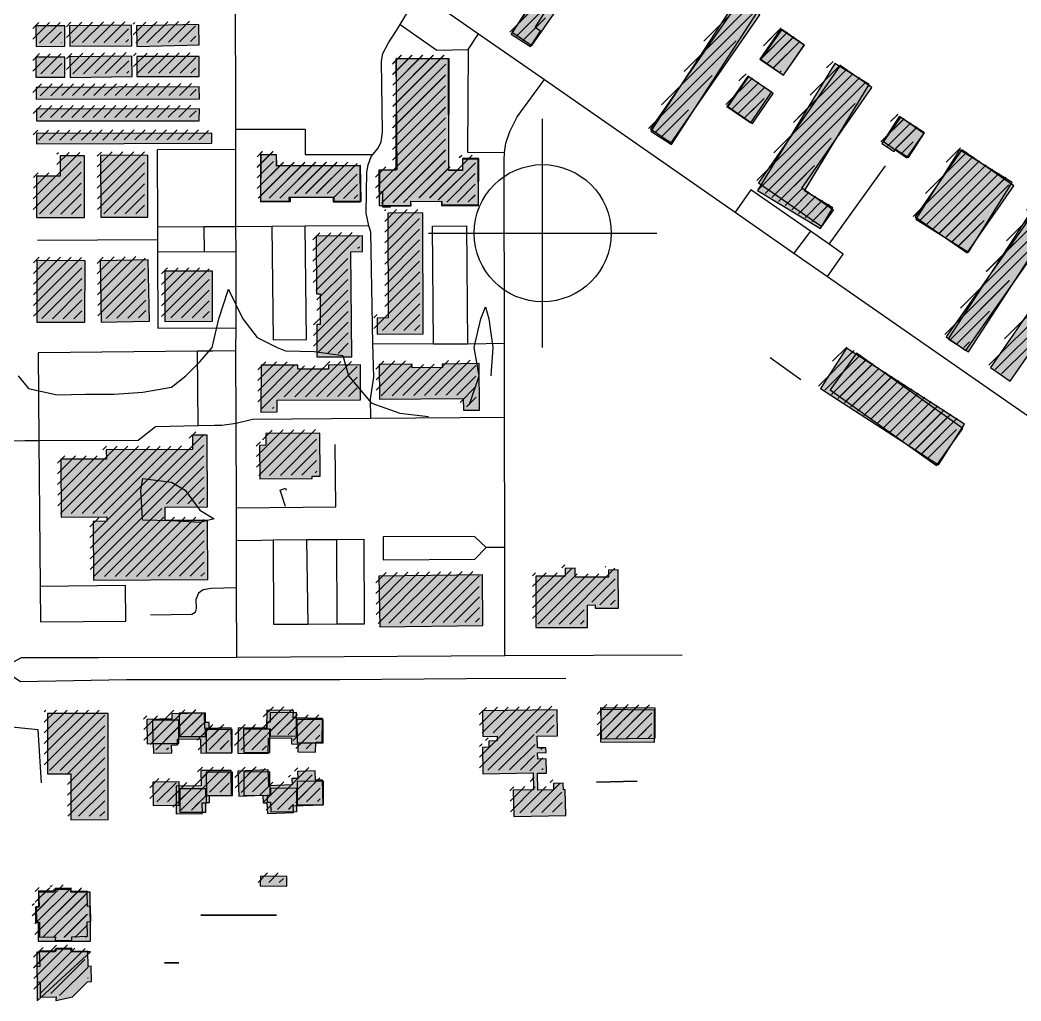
# Model space of a CAD drawing. Extents: x 6438959 to 7279357, y 1424492 to 2039161.
# Drawn here: x 6786737 to 6788840, y 1739770 to 1741830 of the extents above; entities that cross this region are included whole.
import ezdxf

# ---------------------------------------------------------------- set-up
doc = ezdxf.new("R2010")
doc.units = 21
for name, color, linetype in [('BUILDINGS', 9, 'Continuous'), ('CL_LOCAL', 4, 'Continuous'), ('CL_MAJOR', 2, 'Continuous'), ('CONTOUR_MAJOR', 92, 'Continuous')]:
    doc.layers.add(name, color=color, linetype=linetype)

msp = doc.modelspace()

# ---------------------------------------------------------------- hatches: boundary and pattern name
at = {"layer": 'BUILDINGS_HATCH'}
for points in [[(6787771.2, 1741805.2), (6787812.3, 1741776.8), (6788004.8, 1742053.6), (6787963.7, 1742081.9)], [(6787769.1, 1741800.7), (6787809.7, 1741774.8), (6787830.6, 1741807.4), (6787819.4, 1741814.5), (6787868.2, 1741891.8), (6787853.8, 1741901.1), (6787844, 1741885.7), (6787828.9, 1741895.1)], [(6788061.7, 1741601.9), (6788104.9, 1741572.2), (6788291.6, 1741841.3), (6788248.4, 1741871)], [(6788105.8, 1741568.9), (6788286, 1741846.4), (6788242.7, 1741874.5), (6788062.5, 1741597)], [(6786831, 1741818.4), (6786770.4, 1741818.3), (6786770.7, 1741775), (6786831.1, 1741775.5)], [(6786841.6, 1741775.5), (6786972, 1741776.6), (6786971.3, 1741819.9), (6786841, 1741818.5)], [(6787112.5, 1741821.1), (6786981.3, 1741818.2), (6786982.2, 1741775.2), (6787113.4, 1741778.1)], [(6788291.2, 1741748.2), (6788341.3, 1741714.3), (6788384.7, 1741777.7), (6788334.6, 1741811.5)], [(6788293.6, 1741748.3), (6788341.2, 1741714.9), (6788385.5, 1741777.5), (6788337.9, 1741810.9)], [(6786831.3, 1741752.5), (6786770.3, 1741752.7), (6786770.4, 1741710.5), (6786831.3, 1741710.3)], [(6786972.5, 1741711.8), (6786971.9, 1741754.8), (6786841.2, 1741753), (6786841.9, 1741710)], [(6787113.3, 1741754.1), (6786982.1, 1741753.8), (6786982.2, 1741711.5), (6787113.4, 1741711.5)], [(6787638.3, 1741749.3), (6787527.3, 1741749.5), (6787526.6, 1741515), (6787490.8, 1741515.1), (6787490.6, 1741469.9), (6787498.5, 1741470), (6787498.5, 1741438.3), (6787515.5, 1741438.1), (6787515.5, 1741439.9), (6787558.2, 1741439.9), (6787558.2, 1741449.7), (6787623.2, 1741449.5), (6787623.2, 1741443), (6787700.3, 1741442.5), (6787700.7, 1741539.4), (6787666.7, 1741539.5), (6787666.6, 1741515.1), (6787637.6, 1741515.2)], [(6787491.8, 1741440.6), (6787558.4, 1741441.2), (6787558.3, 1741449.6), (6787622.3, 1741450.2), (6787622.4, 1741440.5), (6787700, 1741441.2), (6787699.2, 1741538.5), (6787666.7, 1741538.2), (6787666.9, 1741514.4), (6787637.8, 1741514.1), (6787637.1, 1741749.2), (6787526.2, 1741749.2), (6787528.7, 1741515.6), (6787492.2, 1741514.4)], [(6788521, 1741695.1), (6788448.6, 1741738.9), (6788286.5, 1741472.5), (6788418.6, 1741392.7), (6788444.9, 1741435.9), (6788385.5, 1741471.8)], [(6788288.8, 1741488.4), (6788421.9, 1741396.6), (6788446, 1741431.2), (6788379.5, 1741477), (6788526.9, 1741688.6), (6788460.2, 1741734.7)], [(6788272.4, 1741614.7), (6788316.1, 1741678.8), (6788266, 1741712.6), (6788222.3, 1741648.6)], [(6788223.9, 1741649), (6788275.9, 1741613.2), (6788319.3, 1741676), (6788267.4, 1741711.7)], [(6787113.6, 1741690), (6786770.6, 1741689), (6786770.8, 1741664.3), (6787113.8, 1741664.9)], [(6787113.7, 1741644.1), (6786771.2, 1741643.5), (6786771.2, 1741618.4), (6787113.6, 1741619)], [(6788637.3, 1741593.7), (6788584.3, 1741627.5), (6788547.5, 1741570.8), (6788573.4, 1741554.2), (6788576.6, 1741559), (6788603.7, 1741541.7)], [(6788551, 1741575.3), (6788600.4, 1741541.1), (6788636, 1741592.1), (6788586.6, 1741626.3)], [(6787140.1, 1741593), (6786771.7, 1741591.8), (6786771.5, 1741570.7), (6787140, 1741571.9)], [(6786872.2, 1741545.3), (6786821.3, 1741545.2), (6786821, 1741502.6), (6786771.8, 1741502.6), (6786771.6, 1741415.9), (6786872.1, 1741415.7)], [(6787005.2, 1741546.4), (6786905.9, 1741545.9), (6786906.4, 1741416.3), (6787005.7, 1741416.4)], [(6787451.8, 1741523.9), (6787275.8, 1741523.5), (6787275.9, 1741547.2), (6787241.9, 1741547.2), (6787242.4, 1741449.7), (6787302.7, 1741449.8), (6787302.7, 1741458.5), (6787394.6, 1741458.6), (6787394.7, 1741448.4), (6787452.1, 1741448.5)], [(6787242, 1741448.7), (6787305.1, 1741449.3), (6787305, 1741458.3), (6787396.1, 1741459.1), (6787396.1, 1741449.7), (6787453.5, 1741450.3), (6787452.1, 1741524.7), (6787276.5, 1741524.4), (6787275.7, 1741547.1), (6787242.5, 1741547.2)], [(6788617.4, 1741417.3), (6788726.8, 1741341.4), (6788825.2, 1741482.1), (6788715.8, 1741558)], [(6788618.8, 1741411.9), (6788729.6, 1741342.9), (6788821.5, 1741488.9), (6788710.8, 1741557.9)], [(6788682.6, 1741165.3), (6788723.9, 1741136.3), (6788920.6, 1741414.7), (6788879.3, 1741443.6)], [(6788686.8, 1741160.8), (6788729.5, 1741133.1), (6788915.5, 1741418.3), (6788872.8, 1741446)], [(6787583.9, 1741171), (6787583.3, 1741425.2), (6787510, 1741424.9), (6787510.7, 1741204.6), (6787487.2, 1741204.4), (6787487.2, 1741170.9)], [(6787433.7, 1741123.2), (6787432.2, 1741343.8), (6787456.8, 1741344), (6787456.5, 1741376.8), (6787359, 1741376.3), (6787359.7, 1741255.1), (6787367.6, 1741255.2), (6787367.8, 1741191.1), (6787360.2, 1741191), (6787360.5, 1741122.6)], [(6786772, 1741196), (6786873.3, 1741195.8), (6786873.7, 1741324.7), (6786772.4, 1741325.3)], [(6787006.4, 1741326.8), (6786905.4, 1741324.9), (6786907.6, 1741196), (6787008.7, 1741197.6)], [(6787040.9, 1741197.5), (6787141.4, 1741197.6), (6787141.1, 1741302.8), (6787040.9, 1741302.7)], [(6788775.7, 1741100.5), (6788817.3, 1741071.9), (6788922.3, 1741223.3), (6788880.7, 1741251.9)], [(6788721.7, 1740981.2), (6788473.5, 1741140.9), (6788418.5, 1741056.3), (6788666.8, 1740896.3)], [(6788438.9, 1741053.5), (6788662.8, 1740894.6), (6788718.2, 1740972.1), (6788494.2, 1741130.9)], [(6787243.1, 1741006.9), (6787277.1, 1741007.2), (6787277.2, 1741031.9), (6787452, 1741032.3), (6787452, 1741105.8), (6787385.2, 1741105.7), (6787385.3, 1741096.9), (6787320.9, 1741097.1), (6787320.8, 1741105.5), (6787243.2, 1741105.6)], [(6787492.2, 1741033.7), (6787668.2, 1741035.5), (6787668.4, 1741010.8), (6787702.4, 1741011), (6787701.3, 1741108.6), (6787624.2, 1741107.6), (6787624.3, 1741100.3), (6787560.5, 1741099.5), (6787560.4, 1741107.5), (6787491.6, 1741106.5)], [(6787131.2, 1740655), (6787130.7, 1740779.1), (6787042, 1740778.8), (6787041.7, 1740806.8), (6787130.5, 1740807.5), (6787129.8, 1740958.6), (6787099.4, 1740958.4), (6787099.6, 1740928.5), (6786918, 1740927.8), (6786918.2, 1740908.1), (6786822.4, 1740907.7), (6786823.1, 1740786.4), (6786918.9, 1740786.9), (6786919, 1740777.4), (6786890.5, 1740777.2), (6786891.3, 1740654.1)], [(6787240.7, 1740866.3), (6787350.9, 1740867.2), (6787350.8, 1740872), (6787367.2, 1740872.1), (6787366.5, 1740962.8), (6787253.4, 1740961.8), (6787253.6, 1740937.1), (6787240.2, 1740937)], [(6787821, 1740554.3), (6787929.1, 1740554.1), (6787929, 1740601.5), (6787945.1, 1740601.6), (6787945.1, 1740595), (6787994.1, 1740595.1), (6787994, 1740675.2), (6787973.5, 1740675), (6787973.6, 1740660.1), (6787903.3, 1740659.9), (6787903.4, 1740678.8), (6787882, 1740678.6), (6787882.2, 1740662.2), (6787821, 1740662.1)], [(6787492.6, 1740555.6), (6787709.6, 1740558.5), (6787708.5, 1740665.2), (6787491.1, 1740662.3)], [(6787956.7, 1740385.3), (6787957.6, 1740320.6), (6788071.5, 1740321.9), (6788071.3, 1740384.9)], [(6786843.3, 1740246.6), (6786843.3, 1740150.5), (6786921.8, 1740150.7), (6786921.7, 1740373.6), (6786794.8, 1740373.6), (6786794.7, 1740246.6)], [(6787180.3, 1740343.7), (6787125.5, 1740342.5), (6787124.7, 1740374.5), (6787055.6, 1740373.2), (6787055.9, 1740362.3), (6787003.2, 1740361.2), (6787004.2, 1740310.2), (6787016.8, 1740310.3), (6787017.3, 1740290.3), (6787055.7, 1740290.9), (6787055.2, 1740307.3), (6787067.8, 1740307.8), (6787067.4, 1740319.8), (6787116, 1740320.6), (6787116.9, 1740290), (6787181.6, 1740291.3)], [(6787071.7, 1740325.2), (6787126.7, 1740325.5), (6787126.6, 1740340.6), (6787134.1, 1740340.6), (6787134, 1740354.6), (6787126.5, 1740354.6), (6787126.4, 1740374.5), (6787071.4, 1740374.2)], [(6787194.5, 1740290.6), (6787258.1, 1740289.7), (6787258.7, 1740322.5), (6787307.3, 1740321.8), (6787307.1, 1740309.8), (6787320.9, 1740309.5), (6787320.7, 1740293.1), (6787358, 1740292.3), (6787358.4, 1740313.5), (6787371.5, 1740313.2), (6787372.6, 1740363.5), (6787311.1, 1740364.4), (6787311.5, 1740380.1), (6787255.3, 1740380.7), (6787254.7, 1740342.8), (6787195.5, 1740343.8)], [(6787255.1, 1740341.2), (6787262.6, 1740341.3), (6787262.7, 1740326.2), (6787317.7, 1740326.5), (6787317.5, 1740375.5), (6787262.4, 1740375.2), (6787262.6, 1740355.3), (6787255.1, 1740355.2)], [(6787883.4, 1740159.4), (6787882.4, 1740213.3), (6787878.6, 1740213.2), (6787878.2, 1740227.1), (6787857.7, 1740226.9), (6787858.1, 1740213.1), (6787824.7, 1740212.4), (6787824.1, 1740248.5), (6787842.8, 1740248.6), (6787842.3, 1740278.5), (6787824.7, 1740278), (6787824.3, 1740291.1), (6787842.2, 1740291.6), (6787841.8, 1740301.8), (6787824.2, 1740301.6), (6787823.7, 1740325.7), (6787866.2, 1740326.8), (6787865.2, 1740381.7), (6787708.5, 1740379), (6787709.5, 1740325.5), (6787739.4, 1740325.7), (6787739.5, 1740315.9), (6787721.6, 1740315.4), (6787721.7, 1740302.6), (6787708.8, 1740302.5), (6787709.6, 1740246.8), (6787815, 1740248.8), (6787815.6, 1740213.1), (6787773.1, 1740212.4), (6787774.2, 1740157.4)], [(6787956.2, 1740314.4), (6788069.9, 1740313.5), (6788070.2, 1740380.9), (6787956.9, 1740381.8)], [(6787015.7, 1740310.4), (6787070.7, 1740310.7), (6787070.4, 1740359.7), (6787015.4, 1740359.4)], [(6787206.8, 1740291.5), (6787261.8, 1740291.8), (6787261.6, 1740340.8), (6787206.5, 1740340.5)], [(6787318.9, 1740312), (6787373.9, 1740312.2), (6787373.6, 1740361.2), (6787318.6, 1740360.9)], [(6787127.9, 1740291), (6787182.9, 1740291.4), (6787182.7, 1740340.3), (6787127.7, 1740340)], [(6787065.2, 1740163.2), (6787120, 1740163.7), (6787119.8, 1740186.2), (6787128.6, 1740186.3), (6787128.5, 1740201.2), (6787181.2, 1740201.7), (6787180.7, 1740254.1), (6787116.9, 1740253.6), (6787117.2, 1740221.5), (6787064.7, 1740221.1)], [(6787128.5, 1740201.1), (6787183.4, 1740201.4), (6787183.2, 1740250.4), (6787128.2, 1740250.1)], [(6787374.1, 1740181.8), (6787372.2, 1740233.8), (6787357.9, 1740233.4), (6787357.1, 1740253.4), (6787320.2, 1740252), (6787320.9, 1740237.4), (6787308, 1740236.9), (6787308.4, 1740223.5), (6787259.8, 1740221.6), (6787258.4, 1740255.1), (6787194.5, 1740252.8), (6787196.4, 1740200.3), (6787247.1, 1740202.2), (6787247.8, 1740185.8), (6787255.7, 1740185.9), (6787256.5, 1740163.3), (6787311.2, 1740165.6), (6787310.8, 1740179.4)], [(6787207.3, 1740201.5), (6787262.3, 1740201.8), (6787262, 1740250.8), (6787207, 1740250.5)], [(6787016.4, 1740180.5), (6787071.4, 1740180.8), (6787071.1, 1740229.8), (6787016.1, 1740229.5)], [(6787072.6, 1740166.3), (6787127.6, 1740166.6), (6787127.5, 1740186.6), (6787135, 1740186.6), (6787134.9, 1740200.6), (6787127.4, 1740200.5), (6787127.3, 1740215.6), (6787072.3, 1740215.3)], [(6787255.9, 1740187.3), (6787263.4, 1740187.3), (6787263.5, 1740167.4), (6787318.5, 1740167.6), (6787318.3, 1740216.6), (6787263.3, 1740216.4), (6787263.4, 1740201.3), (6787255.9, 1740201.2)], [(6787319.5, 1740182.1), (6787374.5, 1740182.4), (6787374.3, 1740231.4), (6787319.3, 1740231.1)], [(6787241.6, 1740011.7), (6787297.3, 1740011.1), (6787297.4, 1740031.5), (6787241.8, 1740031.8)], [(6786775, 1739895.7), (6786884.6, 1739895.6), (6786884.3, 1739998.2), (6786843.3, 1739998.3), (6786843.3, 1740004.1), (6786807.6, 1740004.2), (6786807.6, 1739998), (6786775.7, 1739998.1), (6786775.6, 1739966.8), (6786769.5, 1739966.7), (6786769.5, 1739934.7), (6786775, 1739934.7)], [(6786771.3, 1739935.8), (6786778.1, 1739935.4), (6786777.8, 1739903.9), (6786811.5, 1739904.2), (6786811, 1739897), (6786845.8, 1739897.2), (6786845.7, 1739904.4), (6786878.9, 1739905.7), (6786877.6, 1739936.2), (6786885.9, 1739936.8), (6786885.1, 1739968.8), (6786878.9, 1739968.2), (6786878.1, 1740000.2), (6786844.4, 1739999.4), (6786844.4, 1740006.6), (6786810.7, 1740005.9), (6786810.7, 1740000.2), (6786776, 1740000.9), (6786777.3, 1739967.9), (6786771.1, 1739967.3)], [(6786772.9, 1739769.7), (6786884.8, 1739873), (6786844.1, 1739873), (6786844, 1739878.5), (6786809.8, 1739878.2), (6786809.8, 1739872.7), (6786772.3, 1739872.4)], [(6786772.6, 1739809.9), (6786779.4, 1739809.5), (6786779.1, 1739778), (6786812.8, 1739778.2), (6786812.3, 1739771), (6786847, 1739778.5), (6786878.9, 1739810.3), (6786887.2, 1739810.8), (6786886.4, 1739842.8), (6786880.2, 1739842.3), (6786879.4, 1739874.3), (6786845.7, 1739873.5), (6786845.7, 1739880.7), (6786812, 1739879.9), (6786812, 1739874.2), (6786777.3, 1739875), (6786778.6, 1739842), (6786772.4, 1739841.4)]]:
    msp.add_hatch(color=251, dxfattribs=at).paths.add_polyline_path(points)
at = {"layer": 'BUILDINGS_SHADOW'}
h = msp.add_hatch(dxfattribs=at)
h.set_pattern_fill('ANSI31', scale=5)
h.paths.add_polyline_path([(6787764.3, 1741812.4), (6787805.4, 1741784), (6787997.9, 1742060.8), (6787956.7, 1742089.1)])
h = msp.add_hatch(dxfattribs=at)
h.set_pattern_fill('ANSI31', scale=5)
h.paths.add_polyline_path([(6787762.1, 1741807.8), (6787802.8, 1741782), (6787823.6, 1741814.5), (6787812.4, 1741821.7), (6787861.3, 1741899), (6787846.9, 1741908.3), (6787837, 1741892.9), (6787822, 1741902.3)])
h = msp.add_hatch(dxfattribs=at)
h.set_pattern_fill('ANSI31', scale=5)
h.paths.add_polyline_path([(6788054.7, 1741609.1), (6788097.9, 1741579.4), (6788284.6, 1741848.5), (6788241.5, 1741878.2)])
h = msp.add_hatch(dxfattribs=at)
h.set_pattern_fill('ANSI31', scale=5)
h.paths.add_polyline_path([(6788098.9, 1741576.1), (6788279.1, 1741853.6), (6788235.8, 1741881.7), (6788055.6, 1741604.2)])
h = msp.add_hatch(dxfattribs=at)
h.set_pattern_fill('ANSI31', scale=5)
h.paths.add_polyline_path([(6786824.1, 1741825.6), (6786763.4, 1741825.5), (6786763.8, 1741782.2), (6786824.1, 1741782.6)])
h = msp.add_hatch(dxfattribs=at)
h.set_pattern_fill('ANSI31', scale=5)
h.paths.add_polyline_path([(6786834.7, 1741782.7), (6786965, 1741783.8), (6786964.4, 1741827.1), (6786834, 1741825.7)])
h = msp.add_hatch(dxfattribs=at)
h.set_pattern_fill('ANSI31', scale=5)
h.paths.add_polyline_path([(6787105.6, 1741828.3), (6786974.3, 1741825.4), (6786975.3, 1741782.4), (6787106.5, 1741785.3)])
h = msp.add_hatch(dxfattribs=at)
h.set_pattern_fill('ANSI31', scale=5)
h.paths.add_polyline_path([(6788284.3, 1741755.4), (6788334.3, 1741721.5), (6788377.8, 1741784.9), (6788327.7, 1741818.7)])
h = msp.add_hatch(dxfattribs=at)
h.set_pattern_fill('ANSI31', scale=5)
h.paths.add_polyline_path([(6788286.7, 1741755.5), (6788334.3, 1741722.1), (6788378.6, 1741784.6), (6788330.9, 1741818)])
h = msp.add_hatch(dxfattribs=at)
h.set_pattern_fill('ANSI31', scale=5)
h.paths.add_polyline_path([(6786824.3, 1741759.7), (6786763.4, 1741759.9), (6786763.5, 1741717.7), (6786824.4, 1741717.5)])
h = msp.add_hatch(dxfattribs=at)
h.set_pattern_fill('ANSI31', scale=5)
h.paths.add_polyline_path([(6786965.6, 1741719), (6786964.9, 1741762), (6786834.3, 1741760.2), (6786834.9, 1741717.2)])
h = msp.add_hatch(dxfattribs=at)
h.set_pattern_fill('ANSI31', scale=5)
h.paths.add_polyline_path([(6787106.4, 1741761.3), (6786975.2, 1741761), (6786975.2, 1741718.7), (6787106.5, 1741718.7)])
h = msp.add_hatch(dxfattribs=at)
h.set_pattern_fill('ANSI31', scale=5)
h.paths.add_polyline_path([(6787631.3, 1741756.5), (6787520.3, 1741756.7), (6787519.6, 1741522.2), (6787483.9, 1741522.3), (6787483.7, 1741477.1), (6787491.6, 1741477.2), (6787491.5, 1741445.5), (6787508.5, 1741445.3), (6787508.5, 1741447.1), (6787551.3, 1741447.1), (6787551.2, 1741456.9), (6787616.2, 1741456.7), (6787616.3, 1741450.2), (6787693.3, 1741449.7), (6787693.7, 1741546.6), (6787659.7, 1741546.7), (6787659.6, 1741522.3), (6787630.6, 1741522.4)])
h = msp.add_hatch(dxfattribs=at)
h.set_pattern_fill('ANSI31', scale=5)
h.paths.add_polyline_path([(6787484.9, 1741447.8), (6787551.4, 1741448.4), (6787551.4, 1741456.8), (6787615.4, 1741457.4), (6787615.4, 1741447.7), (6787693.1, 1741448.4), (6787692.2, 1741545.7), (6787659.7, 1741545.4), (6787659.9, 1741521.6), (6787630.9, 1741521.3), (6787630.2, 1741756.4), (6787519.3, 1741756.4), (6787521.8, 1741522.8), (6787485.3, 1741521.6)])
h = msp.add_hatch(dxfattribs=at)
h.set_pattern_fill('ANSI31', scale=5)
h.paths.add_polyline_path([(6788514.1, 1741702.3), (6788441.6, 1741746.1), (6788279.5, 1741479.7), (6788411.7, 1741399.9), (6788438, 1741443.1), (6788378.5, 1741479)])
h = msp.add_hatch(dxfattribs=at)
h.set_pattern_fill('ANSI31', scale=5)
h.paths.add_polyline_path([(6788281.8, 1741495.6), (6788415, 1741403.7), (6788439, 1741438.4), (6788372.6, 1741484.2), (6788520, 1741695.8), (6788453.3, 1741741.9)])
h = msp.add_hatch(dxfattribs=at)
h.set_pattern_fill('ANSI31', scale=5)
h.paths.add_polyline_path([(6788265.5, 1741621.9), (6788309.2, 1741686), (6788259.1, 1741719.8), (6788215.4, 1741655.7)])
h = msp.add_hatch(dxfattribs=at)
h.set_pattern_fill('ANSI31', scale=5)
h.paths.add_polyline_path([(6788216.9, 1741656.2), (6788268.9, 1741620.4), (6788312.4, 1741683.2), (6788260.4, 1741718.9)])
h = msp.add_hatch(dxfattribs=at)
h.set_pattern_fill('ANSI31', scale=5)
h.paths.add_polyline_path([(6787106.6, 1741697.2), (6786763.6, 1741696.2), (6786763.8, 1741671.5), (6787106.8, 1741672.1)])
h = msp.add_hatch(dxfattribs=at)
h.set_pattern_fill('ANSI31', scale=5)
h.paths.add_polyline_path([(6787106.7, 1741651.3), (6786764.3, 1741650.7), (6786764.2, 1741625.6), (6787106.6, 1741626.2)])
h = msp.add_hatch(dxfattribs=at)
h.set_pattern_fill('ANSI31', scale=5)
h.paths.add_polyline_path([(6788630.3, 1741600.9), (6788577.3, 1741634.7), (6788540.6, 1741578), (6788566.5, 1741561.4), (6788569.7, 1741566.2), (6788596.8, 1741548.9)])
h = msp.add_hatch(dxfattribs=at)
h.set_pattern_fill('ANSI31', scale=5)
h.paths.add_polyline_path([(6788544, 1741582.5), (6788593.4, 1741548.3), (6788629, 1741599.3), (6788579.6, 1741633.5)])
h = msp.add_hatch(dxfattribs=at)
h.set_pattern_fill('ANSI31', scale=5)
h.paths.add_polyline_path([(6787133.2, 1741600.2), (6786764.7, 1741599), (6786764.6, 1741577.9), (6787133.1, 1741579.1)])
h = msp.add_hatch(dxfattribs=at)
h.set_pattern_fill('ANSI31', scale=5)
h.paths.add_polyline_path([(6788610.4, 1741424.5), (6788719.8, 1741348.6), (6788818.3, 1741489.3), (6788708.9, 1741565.2)])
h = msp.add_hatch(dxfattribs=at)
h.set_pattern_fill('ANSI31', scale=5)
h.paths.add_polyline_path([(6788611.9, 1741419.1), (6788722.6, 1741350.1), (6788814.6, 1741496.1), (6788703.8, 1741565.1)])
h = msp.add_hatch(dxfattribs=at)
h.set_pattern_fill('ANSI31', scale=5)
h.paths.add_polyline_path([(6786865.3, 1741552.5), (6786814.3, 1741552.4), (6786814.1, 1741509.8), (6786764.9, 1741509.8), (6786764.7, 1741423.1), (6786865.2, 1741422.9)])
h = msp.add_hatch(dxfattribs=at)
h.set_pattern_fill('ANSI31', scale=5)
h.paths.add_polyline_path([(6786998.3, 1741553.6), (6786899, 1741553.1), (6786899.4, 1741423.5), (6786998.7, 1741423.6)])
h = msp.add_hatch(dxfattribs=at)
h.set_pattern_fill('ANSI31', scale=5)
h.paths.add_polyline_path([(6787444.9, 1741531), (6787268.8, 1741530.7), (6787268.9, 1741554.4), (6787234.9, 1741554.4), (6787235.4, 1741456.9), (6787295.8, 1741457), (6787295.7, 1741465.7), (6787387.7, 1741465.8), (6787387.8, 1741455.6), (6787445.2, 1741455.7)])
h = msp.add_hatch(dxfattribs=at)
h.set_pattern_fill('ANSI31', scale=5)
h.paths.add_polyline_path([(6787235.1, 1741455.9), (6787298.2, 1741456.5), (6787298.1, 1741465.5), (6787389.1, 1741466.3), (6787389.2, 1741456.9), (6787446.5, 1741457.5), (6787445.1, 1741531.9), (6787269.5, 1741531.6), (6787268.7, 1741554.3), (6787235.6, 1741554.4)])
h = msp.add_hatch(dxfattribs=at)
h.set_pattern_fill('ANSI31', scale=5)
h.paths.add_polyline_path([(6788675.6, 1741172.5), (6788717, 1741143.5), (6788913.7, 1741421.9), (6788872.4, 1741450.8)])
h = msp.add_hatch(dxfattribs=at)
h.set_pattern_fill('ANSI31', scale=5)
h.paths.add_polyline_path([(6788679.9, 1741168), (6788722.6, 1741140.3), (6788908.6, 1741425.5), (6788865.9, 1741453.2)])
h = msp.add_hatch(dxfattribs=at)
h.set_pattern_fill('ANSI31', scale=5)
h.paths.add_polyline_path([(6787576.9, 1741178.2), (6787576.3, 1741432.4), (6787503.1, 1741432.1), (6787503.7, 1741211.8), (6787480.3, 1741211.6), (6787480.3, 1741178.1)])
h = msp.add_hatch(dxfattribs=at)
h.set_pattern_fill('ANSI31', scale=5)
h.paths.add_polyline_path([(6787426.8, 1741130.4), (6787425.2, 1741351), (6787449.9, 1741351.2), (6787449.6, 1741384), (6787352, 1741383.5), (6787352.7, 1741262.3), (6787360.7, 1741262.4), (6787360.9, 1741198.3), (6787353.3, 1741198.2), (6787353.5, 1741129.8)])
h = msp.add_hatch(dxfattribs=at)
h.set_pattern_fill('ANSI31', scale=5)
h.paths.add_polyline_path([(6786765, 1741203.2), (6786866.4, 1741202.9), (6786866.8, 1741331.9), (6786765.4, 1741332.5)])
h = msp.add_hatch(dxfattribs=at)
h.set_pattern_fill('ANSI31', scale=5)
h.paths.add_polyline_path([(6786999.5, 1741334), (6786898.4, 1741332.1), (6786900.7, 1741203.2), (6787001.7, 1741204.8)])
h = msp.add_hatch(dxfattribs=at)
h.set_pattern_fill('ANSI31', scale=5)
h.paths.add_polyline_path([(6787033.9, 1741204.7), (6787134.4, 1741204.8), (6787134.1, 1741310), (6787033.9, 1741309.9)])
h = msp.add_hatch(dxfattribs=at)
h.set_pattern_fill('ANSI31', scale=5)
h.paths.add_polyline_path([(6788768.8, 1741107.7), (6788810.4, 1741079.1), (6788915.3, 1741230.5), (6788873.7, 1741259.1)])
h = msp.add_hatch(dxfattribs=at)
h.set_pattern_fill('ANSI31', scale=5)
h.paths.add_polyline_path([(6788714.8, 1740988.4), (6788466.5, 1741148), (6788411.6, 1741063.5), (6788659.8, 1740903.5)])
h = msp.add_hatch(dxfattribs=at)
h.set_pattern_fill('ANSI31', scale=5)
h.paths.add_polyline_path([(6788431.9, 1741060.7), (6788655.9, 1740901.8), (6788711.3, 1740979.3), (6788487.3, 1741138.1)])
h = msp.add_hatch(dxfattribs=at)
h.set_pattern_fill('ANSI31', scale=5)
h.paths.add_polyline_path([(6787236.2, 1741014.1), (6787270.1, 1741014.4), (6787270.2, 1741039.1), (6787445.1, 1741039.5), (6787445.1, 1741113), (6787378.3, 1741112.8), (6787378.4, 1741104.1), (6787313.9, 1741104.3), (6787313.8, 1741112.7), (6787236.2, 1741112.8)])
h = msp.add_hatch(dxfattribs=at)
h.set_pattern_fill('ANSI31', scale=5)
h.paths.add_polyline_path([(6787485.2, 1741040.9), (6787661.2, 1741042.7), (6787661.5, 1741018), (6787695.4, 1741018.2), (6787694.3, 1741115.8), (6787617.3, 1741114.8), (6787617.4, 1741107.5), (6787553.5, 1741106.6), (6787553.4, 1741114.7), (6787484.6, 1741113.7)])
h = msp.add_hatch(dxfattribs=at)
h.set_pattern_fill('ANSI31', scale=5)
h.paths.add_polyline_path([(6787124.2, 1740662.2), (6787123.8, 1740786.3), (6787035, 1740786), (6787034.8, 1740814), (6787123.6, 1740814.7), (6787122.9, 1740965.8), (6787092.4, 1740965.6), (6787092.7, 1740935.7), (6786911.1, 1740935), (6786911.2, 1740915.3), (6786815.4, 1740914.9), (6786816.2, 1740793.6), (6786911.9, 1740794), (6786912, 1740784.6), (6786883.6, 1740784.3), (6786884.3, 1740661.3)])
h = msp.add_hatch(dxfattribs=at)
h.set_pattern_fill('ANSI31', scale=5)
h.paths.add_polyline_path([(6787233.8, 1740873.5), (6787343.9, 1740874.4), (6787343.9, 1740879.2), (6787360.3, 1740879.3), (6787359.5, 1740970), (6787246.5, 1740969), (6787246.7, 1740944.3), (6787233.2, 1740944.2)])
h = msp.add_hatch(dxfattribs=at)
h.set_pattern_fill('ANSI31', scale=5)
h.paths.add_polyline_path([(6787814, 1740561.5), (6787922.1, 1740561.3), (6787922, 1740608.7), (6787938.1, 1740608.8), (6787938.2, 1740602.2), (6787987.1, 1740602.3), (6787987, 1740682.4), (6787966.5, 1740682.2), (6787966.6, 1740667.3), (6787896.3, 1740667.1), (6787896.5, 1740686), (6787875.1, 1740685.8), (6787875.2, 1740669.4), (6787814, 1740669.3)])
h = msp.add_hatch(dxfattribs=at)
h.set_pattern_fill('ANSI31', scale=5)
h.paths.add_polyline_path([(6787485.6, 1740562.8), (6787702.7, 1740565.7), (6787701.5, 1740672.4), (6787484.2, 1740669.5)])
h = msp.add_hatch(dxfattribs=at)
h.set_pattern_fill('ANSI31', scale=5)
h.paths.add_polyline_path([(6787187.6, 1740297.8), (6787251.1, 1740296.9), (6787251.7, 1740329.7), (6787300.4, 1740329), (6787300.2, 1740317), (6787314, 1740316.7), (6787313.8, 1740300.3), (6787351, 1740299.5), (6787351.4, 1740320.7), (6787364.6, 1740320.4), (6787365.7, 1740370.7), (6787304.1, 1740371.6), (6787304.6, 1740387.3), (6787248.3, 1740387.9), (6787247.8, 1740350), (6787188.6, 1740351)])
h = msp.add_hatch(dxfattribs=at)
h.set_pattern_fill('ANSI31', scale=5)
h.paths.add_polyline_path([(6787876.5, 1740166.6), (6787875.4, 1740220.5), (6787871.6, 1740220.4), (6787871.2, 1740234.3), (6787850.7, 1740234.1), (6787851.1, 1740220.3), (6787817.7, 1740219.6), (6787817.1, 1740255.7), (6787835.9, 1740255.8), (6787835.3, 1740285.7), (6787817.8, 1740285.2), (6787817.4, 1740298.3), (6787835.2, 1740298.8), (6787834.9, 1740309), (6787817.3, 1740308.8), (6787816.8, 1740332.9), (6787859.3, 1740333.9), (6787858.2, 1740388.9), (6787701.5, 1740386.2), (6787702.5, 1740332.7), (6787732.4, 1740332.9), (6787732.5, 1740323.1), (6787714.6, 1740322.6), (6787714.7, 1740309.8), (6787701.9, 1740309.7), (6787702.6, 1740254), (6787808.1, 1740256), (6787808.6, 1740220.3), (6787766.2, 1740219.6), (6787767.2, 1740164.6)])
h = msp.add_hatch(dxfattribs=at)
h.set_pattern_fill('ANSI31', scale=5)
h.paths.add_polyline_path([(6787949.3, 1740321.6), (6788063, 1740320.7), (6788063.3, 1740388.1), (6787949.9, 1740388.9)])
h = msp.add_hatch(dxfattribs=at)
h.set_pattern_fill('ANSI31', scale=5)
h.paths.add_polyline_path([(6787949.8, 1740392.5), (6787950.7, 1740327.8), (6788064.6, 1740329.1), (6788064.4, 1740392.1)])
h = msp.add_hatch(dxfattribs=at)
h.set_pattern_fill('ANSI31', scale=5)
h.paths.add_polyline_path([(6786836.4, 1740253.8), (6786836.3, 1740157.7), (6786914.8, 1740157.9), (6786914.7, 1740380.8), (6786787.9, 1740380.8), (6786787.8, 1740253.8)])
h = msp.add_hatch(dxfattribs=at)
h.set_pattern_fill('ANSI31', scale=5)
h.paths.add_polyline_path([(6787173.4, 1740350.9), (6787118.6, 1740349.7), (6787117.7, 1740381.7), (6787048.6, 1740380.4), (6787049, 1740369.5), (6786996.3, 1740368.3), (6786997.3, 1740317.4), (6787009.9, 1740317.5), (6787010.3, 1740297.5), (6787048.7, 1740298.1), (6787048.3, 1740314.5), (6787060.9, 1740315), (6787060.5, 1740327), (6787109.1, 1740327.8), (6787109.9, 1740297.2), (6787174.7, 1740298.4)])
h = msp.add_hatch(dxfattribs=at)
h.set_pattern_fill('ANSI31', scale=5)
h.paths.add_polyline_path([(6787008.7, 1740317.5), (6787063.7, 1740317.9), (6787063.4, 1740366.9), (6787008.4, 1740366.6)])
h = msp.add_hatch(dxfattribs=at)
h.set_pattern_fill('ANSI31', scale=5)
h.paths.add_polyline_path([(6787064.7, 1740332.4), (6787119.7, 1740332.7), (6787119.6, 1740347.8), (6787127.1, 1740347.8), (6787127, 1740361.8), (6787119.5, 1740361.8), (6787119.4, 1740381.7), (6787064.4, 1740381.4)])
h = msp.add_hatch(dxfattribs=at)
h.set_pattern_fill('ANSI31', scale=5)
h.paths.add_polyline_path([(6787248.2, 1740348.4), (6787255.7, 1740348.5), (6787255.8, 1740333.4), (6787310.8, 1740333.7), (6787310.5, 1740382.7), (6787255.5, 1740382.4), (6787255.6, 1740362.5), (6787248.1, 1740362.4)])
h = msp.add_hatch(dxfattribs=at)
h.set_pattern_fill('ANSI31', scale=5)
h.paths.add_polyline_path([(6787311.9, 1740319.2), (6787366.9, 1740319.4), (6787366.7, 1740368.4), (6787311.7, 1740368.1)])
h = msp.add_hatch(dxfattribs=at)
h.set_pattern_fill('ANSI31', scale=5)
h.paths.add_polyline_path([(6787121, 1740298.2), (6787176, 1740298.6), (6787175.7, 1740347.5), (6787120.7, 1740347.2)])
h = msp.add_hatch(dxfattribs=at)
h.set_pattern_fill('ANSI31', scale=5)
h.paths.add_polyline_path([(6787199.8, 1740298.7), (6787254.8, 1740299), (6787254.6, 1740348), (6787199.6, 1740347.7)])
h = msp.add_hatch(dxfattribs=at)
h.set_pattern_fill('ANSI31', scale=5)
h.paths.add_polyline_path([(6787058.3, 1740170.4), (6787113, 1740170.9), (6787112.8, 1740193.4), (6787121.6, 1740193.5), (6787121.5, 1740208.4), (6787174.2, 1740208.9), (6787173.8, 1740261.3), (6787109.9, 1740260.8), (6787110.2, 1740228.7), (6787057.8, 1740228.3)])
h = msp.add_hatch(dxfattribs=at)
h.set_pattern_fill('ANSI31', scale=5)
h.paths.add_polyline_path([(6787121.5, 1740208.3), (6787176.5, 1740208.6), (6787176.2, 1740257.6), (6787121.2, 1740257.3)])
h = msp.add_hatch(dxfattribs=at)
h.set_pattern_fill('ANSI31', scale=5)
h.paths.add_polyline_path([(6787367.2, 1740189), (6787365.3, 1740241), (6787350.9, 1740240.5), (6787350.2, 1740260.6), (6787313.3, 1740259.2), (6787314, 1740244.6), (6787301.1, 1740244.1), (6787301.5, 1740230.7), (6787252.9, 1740228.8), (6787251.4, 1740262.3), (6787187.6, 1740260), (6787189.5, 1740207.5), (6787240.1, 1740209.4), (6787240.9, 1740193), (6787248.8, 1740193.1), (6787249.5, 1740170.5), (6787304.3, 1740172.8), (6787303.9, 1740186.6)])
h = msp.add_hatch(dxfattribs=at)
h.set_pattern_fill('ANSI31', scale=5)
h.paths.add_polyline_path([(6787200.3, 1740208.7), (6787255.3, 1740209), (6787255.1, 1740258), (6787200.1, 1740257.7)])
h = msp.add_hatch(dxfattribs=at)
h.set_pattern_fill('ANSI31', scale=5)
h.paths.add_polyline_path([(6787009.4, 1740187.7), (6787064.4, 1740188), (6787064.2, 1740237), (6787009.2, 1740236.7)])
h = msp.add_hatch(dxfattribs=at)
h.set_pattern_fill('ANSI31', scale=5)
h.paths.add_polyline_path([(6787312.6, 1740189.3), (6787367.6, 1740189.6), (6787367.4, 1740238.6), (6787312.3, 1740238.3)])
h = msp.add_hatch(dxfattribs=at)
h.set_pattern_fill('ANSI31', scale=5)
h.paths.add_polyline_path([(6787065.6, 1740173.5), (6787120.6, 1740173.8), (6787120.5, 1740193.8), (6787128, 1740193.8), (6787127.9, 1740207.8), (6787120.4, 1740207.7), (6787120.3, 1740222.8), (6787065.3, 1740222.5)])
h = msp.add_hatch(dxfattribs=at)
h.set_pattern_fill('ANSI31', scale=5)
h.paths.add_polyline_path([(6787249, 1740194.4), (6787256.5, 1740194.5), (6787256.6, 1740174.6), (6787311.6, 1740174.8), (6787311.3, 1740223.8), (6787256.3, 1740223.6), (6787256.4, 1740208.5), (6787248.9, 1740208.4)])
h = msp.add_hatch(dxfattribs=at)
h.set_pattern_fill('ANSI31', scale=5)
h.paths.add_polyline_path([(6787234.7, 1740018.9), (6787290.3, 1740018.3), (6787290.5, 1740038.7), (6787234.8, 1740039)])
h = msp.add_hatch(dxfattribs=at)
h.set_pattern_fill('ANSI31', scale=5)
h.paths.add_polyline_path([(6786768.1, 1739902.9), (6786877.7, 1739902.8), (6786877.4, 1740005.4), (6786836.4, 1740005.5), (6786836.3, 1740011.3), (6786800.6, 1740011.4), (6786800.7, 1740005.2), (6786768.7, 1740005.3), (6786768.7, 1739974), (6786762.5, 1739973.9), (6786762.5, 1739941.9), (6786768.1, 1739941.9)])
h = msp.add_hatch(dxfattribs=at)
h.set_pattern_fill('ANSI31', scale=5)
h.paths.add_polyline_path([(6786764.4, 1739943), (6786771.1, 1739942.6), (6786770.9, 1739911.1), (6786804.6, 1739911.4), (6786804.1, 1739904.2), (6786838.8, 1739904.4), (6786838.8, 1739911.6), (6786872, 1739912.9), (6786870.6, 1739943.4), (6786878.9, 1739944), (6786878.2, 1739976), (6786871.9, 1739975.4), (6786871.2, 1740007.4), (6786837.5, 1740006.6), (6786837.4, 1740013.8), (6786803.7, 1740013.1), (6786803.8, 1740007.4), (6786769.1, 1740008.1), (6786770.4, 1739975.1), (6786764.1, 1739974.5)])
h = msp.add_hatch(dxfattribs=at)
h.set_pattern_fill('ANSI31', scale=5)
h.paths.add_polyline_path([(6786765.7, 1739817.1), (6786772.4, 1739816.6), (6786772.2, 1739785.1), (6786805.9, 1739785.4), (6786805.4, 1739778.2), (6786840.1, 1739785.7), (6786871.9, 1739817.5), (6786880.2, 1739818), (6786879.5, 1739850), (6786873.2, 1739849.5), (6786872.5, 1739881.5), (6786838.8, 1739880.7), (6786838.7, 1739887.9), (6786805, 1739887.1), (6786805.1, 1739881.4), (6786770.3, 1739882.2), (6786771.6, 1739849.2), (6786765.4, 1739848.6)])
h = msp.add_hatch(dxfattribs=at)
h.set_pattern_fill('ANSI31', scale=5)
h.paths.add_polyline_path([(6786765.9, 1739776.9), (6786877.8, 1739880.2), (6786837.1, 1739880.2), (6786837.1, 1739885.7), (6786802.8, 1739885.4), (6786802.9, 1739879.9), (6786765.4, 1739879.6)])

# ---------------------------------------------------------------- linework, layer by layer
at = {"layer": 'BUILDINGS'}
for points in [[(6787771.2, 1741805.2), (6787812.3, 1741776.8), (6788004.8, 1742053.6), (6787963.7, 1742081.9), (6787771.2, 1741805.2)], [(6787769.1, 1741800.7), (6787809.7, 1741774.8), (6787830.6, 1741807.4), (6787819.4, 1741814.5), (6787868.2, 1741891.8), (6787853.8, 1741901.1), (6787844, 1741885.7), (6787828.9, 1741895.1), (6787769.1, 1741800.7)], [(6788061.7, 1741601.9), (6788104.9, 1741572.2), (6788291.6, 1741841.3), (6788248.4, 1741871), (6788061.7, 1741601.9)], [(6788105.8, 1741568.9), (6788286, 1741846.4), (6788242.7, 1741874.5), (6788062.5, 1741597), (6788105.8, 1741568.9)], [(6786831, 1741818.4), (6786770.4, 1741818.3), (6786770.7, 1741775), (6786831.1, 1741775.5), (6786831, 1741818.4)], [(6786841.6, 1741775.5), (6786972, 1741776.6), (6786971.3, 1741819.9), (6786841, 1741818.5), (6786841.6, 1741775.5)], [(6787112.5, 1741821.1), (6786981.3, 1741818.2), (6786982.2, 1741775.2), (6787113.4, 1741778.1), (6787112.5, 1741821.1)], [(6788291.2, 1741748.2), (6788341.3, 1741714.3), (6788384.7, 1741777.7), (6788334.6, 1741811.5), (6788291.2, 1741748.2)], [(6788293.6, 1741748.3), (6788341.2, 1741714.9), (6788385.5, 1741777.5), (6788337.9, 1741810.9), (6788293.6, 1741748.3)], [(6786831.3, 1741752.5), (6786770.3, 1741752.7), (6786770.4, 1741710.5), (6786831.3, 1741710.3), (6786831.3, 1741752.5)], [(6786972.5, 1741711.8), (6786971.9, 1741754.8), (6786841.2, 1741753), (6786841.9, 1741710), (6786972.5, 1741711.8)], [(6787113.3, 1741754.1), (6786982.1, 1741753.8), (6786982.2, 1741711.5), (6787113.4, 1741711.5), (6787113.3, 1741754.1)], [(6787638.3, 1741749.3), (6787527.3, 1741749.5), (6787526.6, 1741515), (6787490.8, 1741515.1), (6787490.6, 1741469.9), (6787498.5, 1741470), (6787498.5, 1741438.3), (6787515.5, 1741438.1), (6787515.5, 1741439.9), (6787558.2, 1741439.9), (6787558.2, 1741449.7), (6787623.2, 1741449.5), (6787623.2, 1741443), (6787700.3, 1741442.5), (6787700.7, 1741539.4), (6787666.7, 1741539.5), (6787666.6, 1741515.1), (6787637.6, 1741515.2), (6787638.3, 1741749.3)], [(6787491.8, 1741440.6), (6787558.4, 1741441.2), (6787558.3, 1741449.6), (6787622.3, 1741450.2), (6787622.4, 1741440.5), (6787700, 1741441.2), (6787699.2, 1741538.5), (6787666.7, 1741538.2), (6787666.9, 1741514.4), (6787637.8, 1741514.1), (6787637.1, 1741749.2), (6787526.2, 1741749.2), (6787528.7, 1741515.6), (6787492.2, 1741514.4), (6787491.8, 1741440.6)], [(6788521, 1741695.1), (6788448.6, 1741738.9), (6788286.5, 1741472.5), (6788418.6, 1741392.7), (6788444.9, 1741435.9), (6788385.5, 1741471.8), (6788521, 1741695.1)], [(6788288.8, 1741488.4), (6788421.9, 1741396.6), (6788446, 1741431.2), (6788379.5, 1741477), (6788526.9, 1741688.6), (6788460.2, 1741734.7), (6788288.8, 1741488.4)], [(6788272.4, 1741614.7), (6788316.1, 1741678.8), (6788266, 1741712.6), (6788222.3, 1741648.6), (6788272.4, 1741614.7)], [(6788223.9, 1741649), (6788275.9, 1741613.2), (6788319.3, 1741676), (6788267.4, 1741711.7), (6788223.9, 1741649)], [(6787113.6, 1741690), (6786770.6, 1741689), (6786770.8, 1741664.3), (6787113.8, 1741664.9), (6787113.6, 1741690)], [(6787113.7, 1741644.1), (6786771.2, 1741643.5), (6786771.2, 1741618.4), (6787113.6, 1741619), (6787113.7, 1741644.1)], [(6788637.3, 1741593.7), (6788584.3, 1741627.5), (6788547.5, 1741570.8), (6788573.4, 1741554.2), (6788576.6, 1741559), (6788603.7, 1741541.7), (6788637.3, 1741593.7)], [(6788551, 1741575.3), (6788600.4, 1741541.1), (6788636, 1741592.1), (6788586.6, 1741626.3), (6788551, 1741575.3)], [(6787140.1, 1741593), (6786771.7, 1741591.8), (6786771.5, 1741570.7), (6787140, 1741571.9), (6787140.1, 1741593)], [(6786872.2, 1741545.3), (6786821.3, 1741545.2), (6786821, 1741502.6), (6786771.8, 1741502.6), (6786771.6, 1741415.9), (6786872.1, 1741415.7), (6786872.2, 1741545.3)], [(6787005.2, 1741546.4), (6786905.9, 1741545.9), (6786906.4, 1741416.3), (6787005.7, 1741416.4), (6787005.2, 1741546.4)], [(6787451.8, 1741523.9), (6787275.8, 1741523.5), (6787275.9, 1741547.2), (6787241.9, 1741547.2), (6787242.4, 1741449.7), (6787302.7, 1741449.8), (6787302.7, 1741458.5), (6787394.6, 1741458.6), (6787394.7, 1741448.4), (6787452.1, 1741448.5), (6787451.8, 1741523.9)], [(6787242, 1741448.7), (6787305.1, 1741449.3), (6787305, 1741458.3), (6787396.1, 1741459.1), (6787396.1, 1741449.7), (6787453.5, 1741450.3), (6787452.1, 1741524.7), (6787276.5, 1741524.4), (6787275.7, 1741547.1), (6787242.5, 1741547.2), (6787242, 1741448.7)], [(6788617.4, 1741417.3), (6788726.8, 1741341.4), (6788825.2, 1741482.1), (6788715.8, 1741558), (6788617.4, 1741417.3)], [(6788618.8, 1741411.9), (6788729.6, 1741342.9), (6788821.5, 1741488.9), (6788710.8, 1741557.9), (6788618.8, 1741411.9)], [(6788682.6, 1741165.3), (6788723.9, 1741136.3), (6788920.6, 1741414.7), (6788879.3, 1741443.6), (6788682.6, 1741165.3)], [(6788686.8, 1741160.8), (6788729.5, 1741133.1), (6788915.5, 1741418.3), (6788872.8, 1741446), (6788686.8, 1741160.8)], [(6787583.9, 1741171), (6787583.3, 1741425.2), (6787510, 1741424.9), (6787510.7, 1741204.6), (6787487.2, 1741204.4), (6787487.2, 1741170.9), (6787583.9, 1741171)], [(6787433.7, 1741123.2), (6787432.2, 1741343.8), (6787456.8, 1741344), (6787456.5, 1741376.8), (6787359, 1741376.3), (6787359.7, 1741255.1), (6787367.6, 1741255.2), (6787367.8, 1741191.1), (6787360.2, 1741191), (6787360.5, 1741122.6), (6787433.7, 1741123.2)], [(6786772, 1741196), (6786873.3, 1741195.8), (6786873.7, 1741324.7), (6786772.4, 1741325.3), (6786772, 1741196)], [(6787006.4, 1741326.8), (6786905.4, 1741324.9), (6786907.6, 1741196), (6787008.7, 1741197.6), (6787006.4, 1741326.8)], [(6787040.9, 1741197.5), (6787141.4, 1741197.6), (6787141.1, 1741302.8), (6787040.9, 1741302.7), (6787040.9, 1741197.5)], [(6788775.7, 1741100.5), (6788817.3, 1741071.9), (6788922.3, 1741223.3), (6788880.7, 1741251.9), (6788775.7, 1741100.5)], [(6788721.7, 1740981.2), (6788473.5, 1741140.9), (6788418.5, 1741056.3), (6788666.8, 1740896.3), (6788721.7, 1740981.2)], [(6788438.9, 1741053.5), (6788662.8, 1740894.6), (6788718.2, 1740972.1), (6788494.2, 1741130.9), (6788438.9, 1741053.5)], [(6787243.1, 1741006.9), (6787277.1, 1741007.2), (6787277.2, 1741031.9), (6787452, 1741032.3), (6787452, 1741105.8), (6787385.2, 1741105.7), (6787385.3, 1741096.9), (6787320.9, 1741097.1), (6787320.8, 1741105.5), (6787243.2, 1741105.6), (6787243.1, 1741006.9)], [(6787492.2, 1741033.7), (6787668.2, 1741035.5), (6787668.4, 1741010.8), (6787702.4, 1741011), (6787701.3, 1741108.6), (6787624.2, 1741107.6), (6787624.3, 1741100.3), (6787560.5, 1741099.5), (6787560.4, 1741107.5), (6787491.6, 1741106.5), (6787492.2, 1741033.7)], [(6787131.2, 1740655), (6787130.7, 1740779.1), (6787042, 1740778.8), (6787041.7, 1740806.8), (6787130.5, 1740807.5), (6787129.8, 1740958.6), (6787099.4, 1740958.4), (6787099.6, 1740928.5), (6786918, 1740927.8), (6786918.2, 1740908.1), (6786822.4, 1740907.7), (6786823.1, 1740786.4), (6786918.9, 1740786.9), (6786919, 1740777.4), (6786890.5, 1740777.2), (6786891.3, 1740654.1), (6787131.2, 1740655)], [(6787240.7, 1740866.3), (6787350.9, 1740867.2), (6787350.8, 1740872), (6787367.2, 1740872.1), (6787366.5, 1740962.8), (6787253.4, 1740961.8), (6787253.6, 1740937.1), (6787240.2, 1740937), (6787240.7, 1740866.3)], [(6787821, 1740554.3), (6787929.1, 1740554.1), (6787929, 1740601.5), (6787945.1, 1740601.6), (6787945.1, 1740595), (6787994.1, 1740595.1), (6787994, 1740675.2), (6787973.5, 1740675), (6787973.6, 1740660.1), (6787903.3, 1740659.9), (6787903.4, 1740678.8), (6787882, 1740678.6), (6787882.2, 1740662.2), (6787821, 1740662.1), (6787821, 1740554.3)], [(6787492.6, 1740555.6), (6787709.6, 1740558.5), (6787708.5, 1740665.2), (6787491.1, 1740662.3), (6787492.6, 1740555.6)], [(6787956.7, 1740385.3), (6787957.6, 1740320.6), (6788071.5, 1740321.9), (6788071.3, 1740384.9), (6787956.7, 1740385.3)], [(6786843.3, 1740246.6), (6786843.3, 1740150.5), (6786921.8, 1740150.7), (6786921.7, 1740373.6), (6786794.8, 1740373.6), (6786794.7, 1740246.6), (6786843.3, 1740246.6)], [(6787180.3, 1740343.7), (6787125.5, 1740342.5), (6787124.7, 1740374.5), (6787055.6, 1740373.2), (6787055.9, 1740362.3), (6787003.2, 1740361.2), (6787004.2, 1740310.2), (6787016.8, 1740310.3), (6787017.3, 1740290.3), (6787055.7, 1740290.9), (6787055.2, 1740307.3), (6787067.8, 1740307.8), (6787067.4, 1740319.8), (6787116, 1740320.6), (6787116.9, 1740290), (6787181.6, 1740291.3), (6787180.3, 1740343.7)], [(6787071.7, 1740325.2), (6787126.7, 1740325.5), (6787126.6, 1740340.6), (6787134.1, 1740340.6), (6787134, 1740354.6), (6787126.5, 1740354.6), (6787126.4, 1740374.5), (6787071.4, 1740374.2), (6787071.7, 1740325.2)], [(6787194.5, 1740290.6), (6787258.1, 1740289.7), (6787258.7, 1740322.5), (6787307.3, 1740321.8), (6787307.1, 1740309.8), (6787320.9, 1740309.5), (6787320.7, 1740293.1), (6787358, 1740292.3), (6787358.4, 1740313.5), (6787371.5, 1740313.2), (6787372.6, 1740363.5), (6787311.1, 1740364.4), (6787311.5, 1740380.1), (6787255.3, 1740380.7), (6787254.7, 1740342.8), (6787195.5, 1740343.8), (6787194.5, 1740290.6)], [(6787255.1, 1740341.2), (6787262.6, 1740341.3), (6787262.7, 1740326.2), (6787317.7, 1740326.5), (6787317.5, 1740375.5), (6787262.4, 1740375.2), (6787262.6, 1740355.3), (6787255.1, 1740355.2), (6787255.1, 1740341.2)], [(6787883.4, 1740159.4), (6787882.4, 1740213.3), (6787878.6, 1740213.2), (6787878.2, 1740227.1), (6787857.7, 1740226.9), (6787858.1, 1740213.1), (6787824.7, 1740212.4), (6787824.1, 1740248.5), (6787842.8, 1740248.6), (6787842.3, 1740278.5), (6787824.7, 1740278), (6787824.3, 1740291.1), (6787842.2, 1740291.6), (6787841.8, 1740301.8), (6787824.2, 1740301.6), (6787823.7, 1740325.7), (6787866.2, 1740326.8), (6787865.2, 1740381.7), (6787708.5, 1740379), (6787709.5, 1740325.5), (6787739.4, 1740325.7), (6787739.5, 1740315.9), (6787721.6, 1740315.4), (6787721.7, 1740302.6), (6787708.8, 1740302.5), (6787709.6, 1740246.8), (6787815, 1740248.8), (6787815.6, 1740213.1), (6787773.1, 1740212.4), (6787774.2, 1740157.4), (6787883.4, 1740159.4)], [(6787956.2, 1740314.4), (6788069.9, 1740313.5), (6788070.2, 1740380.9), (6787956.9, 1740381.8), (6787956.2, 1740314.4)], [(6787015.7, 1740310.4), (6787070.7, 1740310.7), (6787070.4, 1740359.7), (6787015.4, 1740359.4), (6787015.7, 1740310.4)], [(6787206.8, 1740291.5), (6787261.8, 1740291.8), (6787261.6, 1740340.8), (6787206.5, 1740340.5), (6787206.8, 1740291.5)], [(6787318.9, 1740312), (6787373.9, 1740312.2), (6787373.6, 1740361.2), (6787318.6, 1740360.9), (6787318.9, 1740312)], [(6787127.9, 1740291), (6787182.9, 1740291.4), (6787182.7, 1740340.3), (6787127.7, 1740340), (6787127.9, 1740291)], [(6787065.2, 1740163.2), (6787120, 1740163.7), (6787119.8, 1740186.2), (6787128.6, 1740186.3), (6787128.5, 1740201.2), (6787181.2, 1740201.7), (6787180.7, 1740254.1), (6787116.9, 1740253.6), (6787117.2, 1740221.5), (6787064.7, 1740221.1), (6787065.2, 1740163.2)], [(6787128.5, 1740201.1), (6787183.4, 1740201.4), (6787183.2, 1740250.4), (6787128.2, 1740250.1), (6787128.5, 1740201.1)], [(6787374.1, 1740181.8), (6787372.2, 1740233.8), (6787357.9, 1740233.4), (6787357.1, 1740253.4), (6787320.2, 1740252), (6787320.9, 1740237.4), (6787308, 1740236.9), (6787308.4, 1740223.5), (6787259.8, 1740221.6), (6787258.4, 1740255.1), (6787194.5, 1740252.8), (6787196.4, 1740200.3), (6787247.1, 1740202.2), (6787247.8, 1740185.8), (6787255.7, 1740185.9), (6787256.5, 1740163.3), (6787311.2, 1740165.6), (6787310.8, 1740179.4), (6787374.1, 1740181.8)], [(6787207.3, 1740201.5), (6787262.3, 1740201.8), (6787262, 1740250.8), (6787207, 1740250.5), (6787207.3, 1740201.5)], [(6787016.4, 1740180.5), (6787071.4, 1740180.8), (6787071.1, 1740229.8), (6787016.1, 1740229.5), (6787016.4, 1740180.5)], [(6787072.6, 1740166.3), (6787127.6, 1740166.6), (6787127.5, 1740186.6), (6787135, 1740186.6), (6787134.9, 1740200.6), (6787127.4, 1740200.5), (6787127.3, 1740215.6), (6787072.3, 1740215.3), (6787072.6, 1740166.3)], [(6787255.9, 1740187.3), (6787263.4, 1740187.3), (6787263.5, 1740167.4), (6787318.5, 1740167.6), (6787318.3, 1740216.6), (6787263.3, 1740216.4), (6787263.4, 1740201.3), (6787255.9, 1740201.2), (6787255.9, 1740187.3)], [(6787319.5, 1740182.1), (6787374.5, 1740182.4), (6787374.3, 1740231.4), (6787319.3, 1740231.1), (6787319.5, 1740182.1)], [(6788033.4, 1740231.6), (6787948.4, 1740229.1)], [(6787241.6, 1740011.7), (6787297.3, 1740011.1), (6787297.4, 1740031.5), (6787241.8, 1740031.8), (6787241.6, 1740011.7)], [(6786775, 1739895.7), (6786884.6, 1739895.6), (6786884.3, 1739998.2), (6786843.3, 1739998.3), (6786843.3, 1740004.1), (6786807.6, 1740004.2), (6786807.6, 1739998), (6786775.7, 1739998.1), (6786775.6, 1739966.8), (6786769.5, 1739966.7), (6786769.5, 1739934.7), (6786775, 1739934.7), (6786775, 1739895.7)], [(6786771.3, 1739935.8), (6786778.1, 1739935.4), (6786777.8, 1739903.9), (6786811.5, 1739904.2), (6786811, 1739897), (6786845.8, 1739897.2), (6786845.7, 1739904.4), (6786878.9, 1739905.7), (6786877.6, 1739936.2), (6786885.9, 1739936.8), (6786885.1, 1739968.8), (6786878.9, 1739968.2), (6786878.1, 1740000.2), (6786844.4, 1739999.4), (6786844.4, 1740006.6), (6786810.7, 1740005.9), (6786810.7, 1740000.2), (6786776, 1740000.9), (6786777.3, 1739967.9), (6786771.1, 1739967.3), (6786771.3, 1739935.8)], [(6787275.8, 1739950.1), (6787116.5, 1739949.9)], [(6786772.9, 1739769.7), (6786884.8, 1739873), (6786844.1, 1739873), (6786844, 1739878.5), (6786809.8, 1739878.2), (6786809.8, 1739872.7), (6786772.3, 1739872.4), (6786772.9, 1739769.7)], [(6786772.6, 1739809.9), (6786779.4, 1739809.5), (6786779.1, 1739778), (6786812.8, 1739778.2), (6786812.3, 1739771), (6786847, 1739778.5), (6786878.9, 1739810.3), (6786887.2, 1739810.8), (6786886.4, 1739842.8), (6786880.2, 1739842.3), (6786879.4, 1739874.3), (6786845.7, 1739873.5), (6786845.7, 1739880.7), (6786812, 1739879.9), (6786812, 1739874.2), (6786777.3, 1739875), (6786778.6, 1739842), (6786772.4, 1739841.4), (6786772.6, 1739809.9)], [(6787040.5, 1739850.2), (6787070.4, 1739849.7), (6787040.5, 1739850.2)]]:
    msp.add_lwpolyline(points, close=True, dxfattribs=at)
at = {"layer": 'CL_LOCAL'}
for points in [[(6787192.3, 1740491.3), (6787192, 1740637.8), (6787191.8, 1740737.1), (6787191.7, 1740805.8), (6787190.8, 1740983.3), (6787190.6, 1741135.3), (6787191, 1741183.6), (6787190.7, 1741343.1), (6787190.6, 1741396.2), (6787190.2, 1741558.2), (6787190.2, 1741601.5), (6787189.5, 1741912.1), (6787198.1, 1741959.2), (6787214.9, 1741997.4), (6787281.8, 1742092.7)], [(6787473.8, 1740993.8), (6787473.4, 1741034.6), (6787480, 1741080.1), (6787478.1, 1741150.6), (6787474.2, 1741385), (6787470, 1741397.9), (6787464.2, 1741424.7), (6787465.5, 1741510.6), (6787468.2, 1741526.4), (6787474.6, 1741543.5), (6787478.4, 1741548.1), (6787489.5, 1741561.4), (6787495.9, 1741574.9), (6787498.6, 1741595.2), (6787496.1, 1741744.4), (6787499.3, 1741760.2), (6787510.9, 1741782.6), (6787527.8, 1741808.3), (6787535.9, 1741821), (6787576.2, 1741888.1)], [(6787535.9, 1741821), (6787612.9, 1741767), (6787678.7, 1741768.6), (6787700.4, 1741801.7)], [(6787678.7, 1741768.6), (6787677.2, 1741552.7), (6787754.7, 1741552.2)], [(6787755.8, 1740494.6), (6787755.4, 1740706.2), (6787755.4, 1740722.7), (6787754.8, 1740996), (6787754.6, 1741151.5), (6787753.8, 1741536), (6787754.7, 1741552.2), (6787757.9, 1741571.8), (6787765.7, 1741596.2), (6787781.6, 1741627.3), (6787838.9, 1741705.4)], [(6787190.2, 1741601.5), (6787336, 1741601.3), (6787335.9, 1741548.3), (6787478.4, 1741548.1)], [(6787190.2, 1741558.2), (6787025.2, 1741557.5), (6787025.8, 1741395.2), (6787025.9, 1741368.8), (6787026, 1741342.5), (6787026.7, 1741182.9), (6787191, 1741183.6)], [(6788436.9, 1741359.4), (6788555.4, 1741524.4)], [(6788433.5, 1741292), (6788466.4, 1741338.8), (6788436.9, 1741359.4), (6788397.5, 1741386.9), (6788272.7, 1741474), (6788239.4, 1741426.9)], [(6787470, 1741397.9), (6787336.1, 1741397.1), (6787265.8, 1741396.6), (6787190.6, 1741396.2), (6787123.1, 1741395.7), (6787025.8, 1741395.2)], [(6787123.1, 1741395.7), (6787123.5, 1741343.2)], [(6787265.8, 1741396.6), (6787268.9, 1741158.5), (6787339, 1741159.3), (6787336.1, 1741397.1)], [(6787605.6, 1741150.2), (6787603.4, 1741397.6), (6787675, 1741398.2), (6787677.3, 1741150)], [(6788397.5, 1741386.9), (6788363.1, 1741340.9)], [(6787025.9, 1741368.8), (6786773.9, 1741367.6)], [(6787190.7, 1741343.1), (6787123.5, 1741343.2), (6787026, 1741342.5)], [(6787478.1, 1741150.6), (6787605.6, 1741150.2), (6787677.3, 1741150), (6787754.6, 1741151.5)], [(6787190.6, 1741135.3), (6787142.2, 1741134.8), (6787109.5, 1741134.5), (6786774.7, 1741131.3), (6786776.5, 1740947), (6786779.4, 1740640.8), (6786780.1, 1740566)], [(6787111, 1740978.6), (6787109.5, 1741134.5)], [(6788377.4, 1741074.5), (6788313.2, 1741120.6)], [(6787190.8, 1740983.3), (6787225.4, 1740991.9), (6787473.8, 1740993.8), (6787754.8, 1740996)], [(6786696, 1740946.7), (6786746.6, 1740946.9), (6786776.5, 1740947), (6786984.8, 1740947.8), (6787021.6, 1740976.7), (6787111, 1740978.6), (6787145.7, 1740979.3), (6787161.2, 1740979.6), (6787190.8, 1740983.3)], [(6787191.7, 1740805.8), (6787400.4, 1740807.5), (6787399.3, 1740939.1)], [(6787716.5, 1740722.2), (6787692.1, 1740745.8), (6787499.9, 1740744.6), (6787500.2, 1740696.5), (6787692.8, 1740697.9), (6787716.5, 1740722.2)], [(6787191.8, 1740737.1), (6787244, 1740737.5), (6787269.3, 1740738.6)], [(6787269.3, 1740738.6), (6787338.7, 1740739), (6787401.8, 1740739.4), (6787459, 1740739.7), (6787460.1, 1740561.5), (6787402.7, 1740561.1), (6787341.4, 1740560.7), (6787270.4, 1740560.3), (6787269.3, 1740738.6)], [(6787338.7, 1740739), (6787341.4, 1740560.7)], [(6787401.8, 1740739.4), (6787402.7, 1740561.1)], [(6787755.4, 1740722.7), (6787716.5, 1740722.2)], [(6786780.1, 1740566), (6786959.3, 1740567.8), (6786958.6, 1740642.7), (6786779.4, 1740640.8)], [(6787192, 1740637.8), (6787138.4, 1740636.1), (6787121.6, 1740633.3), (6787112.1, 1740626.3), (6787106.6, 1740612.9), (6787106.7, 1740593.9), (6787104.6, 1740585.7), (6787097.7, 1740581.3), (6787011, 1740580.2)], [(6786782.2, 1740228.3), (6786775.1, 1740339.4), (6786698.4, 1740347.3)]]:
    msp.add_lwpolyline(points, dxfattribs=at)
at = {"layer": 'CL_MAJOR'}
for points in [[(6786685, 1742397.3), (6786774, 1742399.8), (6786806.7, 1742396.2), (6786843.2, 1742389), (6786885.1, 1742368.6), (6787281.8, 1742092.7), (6787576.2, 1741888.1), (6787700.4, 1741801.7), (6787838.9, 1741705.4), (6788239.4, 1741426.9), (6788363.1, 1741340.9), (6788433.5, 1741292), (6788496, 1741248.5), (6788785.3, 1741047.3), (6789020.6, 1740883.8), (6789043.3, 1740868), (6789059.7, 1740856.6), (6789252.8, 1740722.3), (6789338.6, 1740662.7), (6789426.4, 1740601.6), (6789442.9, 1740590.1), (6789572.8, 1740499.8)], [(6786901.6, 1740490.7), (6786739.3, 1740490.3), (6786697.7, 1740468.1)], [(6788128.4, 1740496.3), (6787755.8, 1740494.6), (6787192.3, 1740491.3), (6786901.6, 1740490.7)], [(6786697.7, 1740468.1), (6786738.1, 1740441.2), (6786960.9, 1740444.9), (6787408.9, 1740445.4), (6787674.5, 1740447), (6787883.5, 1740448.2)]]:
    msp.add_lwpolyline(points, dxfattribs=at)
at = {"layer": 'CONTOUR_MAJOR', "elevation": 325}
for points in [[(6786732.9, 1741082.7), (6786754.9, 1741056.2), (6786814.9, 1741043.1), (6786874.9, 1741044.3), (6786934.9, 1741044.4), (6786994.9, 1741048.4), (6787054.9, 1741059), (6787084.9, 1741082.7), (6787114.9, 1741112.4), (6787140.3, 1741142.7), (6787154.3, 1741202.7), (6787174.4, 1741262.7), (6787174.9, 1741265.2), (6787175.5, 1741262.7), (6787205.2, 1741202.7), (6787234.9, 1741163.6), (6787277.2, 1741142.7), (6787294.9, 1741135.5), (6787354.9, 1741134.3), (6787414.9, 1741125.4), (6787427.1, 1741082.7), (6787474.9, 1741026.5), (6787483.6, 1741022.7), (6787534.9, 1741004.6), (6787594.9, 1740997.3)], [(6787681.2, 1741022.7), (6787701.3, 1741082.7), (6787691.1, 1741142.7), (6787704.9, 1741202.7), (6787714.9, 1741228), (6787722, 1741202.7), (6787730.2, 1741142.7), (6787726.4, 1741082.7)], [(6787114.9, 1740774.8), (6787054.9, 1740778.2), (6786994.9, 1740779.7), (6786993.9, 1740782.7), (6786991, 1740842.7), (6786994.9, 1740867.1), (6787054.9, 1740859.4), (6787083.9, 1740842.7), (6787114.9, 1740801), (6787144.9, 1740782.7), (6787114.9, 1740774.8)], [(6787294.9, 1740808.4), (6787283.5, 1740842.7), (6787294.9, 1740846.8), (6787296, 1740842.7)]]:
    msp.add_lwpolyline(points, dxfattribs=at)
at = {"layer": 'IMG_ALIGN_FAR'}
for p, q in [((6787834.9, 1741142.7, 321.2), (6787834.9, 1741622.7, 321.2)), ((6787594.9, 1741382.7, 321.2), (6788074.9, 1741382.7, 321.2))]:
    msp.add_line(p, q, dxfattribs=at)
msp.add_circle((6787834.9, 1741382.7, 321.2), 144, dxfattribs=at)

doc.saveas('drawing.dxf')
